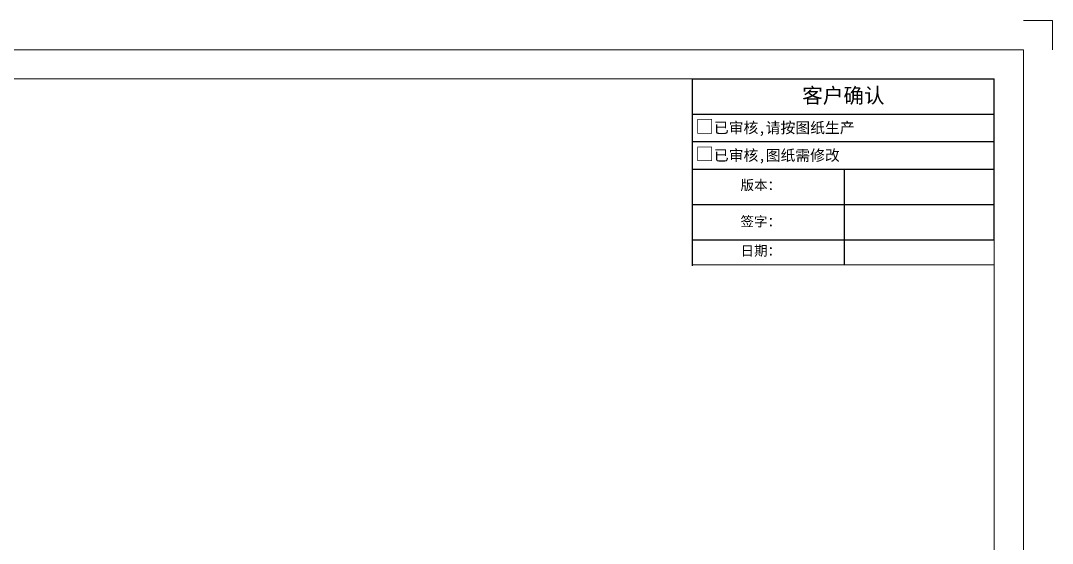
# Model space of a CAD drawing. Header units: millimetres. Extents: x 0 to 297, y 0 to 210.
# Drawn here: x 119.3 to 297, y 120 to 210 of the extents above; entities that cross this region are included whole.
import ezdxf

# ---------------------------------------------------------------- set-up
doc = ezdxf.new("R2010")
doc.units = ezdxf.units.MM
doc.layers.add('图框', color=7, linetype='Continuous')
doc.styles.add('样式 1', font='simsunb.ttf')

msp = doc.modelspace()

# ---------------------------------------------------------------- linework, layer by layer
at = {"layer": '图框', "lineweight": 9}
for p, q in [((292, 210), (297, 210)), ((292, 210), (297, 210)), ((292, 210), (297, 210)), ((292, 210), (297, 210)), ((292, 210), (297, 210)), ((292, 210), (297, 210)), ((292, 210), (297, 210)), ((292, 210), (297, 210)), ((297, 205), (297, 210)), ((297, 205), (297, 210)), ((297, 205), (297, 210)), ((297, 205), (297, 210)), ((297, 205), (297, 210)), ((297, 205), (297, 210)), ((297, 205), (297, 210)), ((297, 205), (297, 210)), ((5, 205), (292, 205)), ((292, 205), (292, 5)), ((10, 200), (287, 200)), ((282, 200), (287, 200)), ((287, 200), (287, 10)), ((287, 195), (287, 200)), ((235, 168), (287, 168))]:
    msp.add_line(p, q, dxfattribs=at)
at = {"layer": '图框', "ltscale": 0.04}
for p, q in [((235, 200), (261.16, 200)), ((235, 167.79), (235, 200)), ((249.86, 200), (268.54, 200)), ((261.16, 200), (287, 200)), ((268.54, 200), (287, 200)), ((287, 195.66), (287, 200)), ((287, 193.93), (287, 200)), ((287, 192.27), (287, 195.66)), ((235, 193.93), (287, 193.93)), ((287, 189.18), (287, 193.93)), ((287, 188.87), (287, 192.27)), ((235, 189.18), (287, 189.18)), ((287, 184.42), (287, 189.18)), ((287, 185.67), (287, 188.87)), ((287, 181.33), (287, 185.67)), ((235, 184.42), (287, 184.42)), ((287, 178.35), (287, 184.42)), ((287, 179.93), (287, 184.42)), ((287, 176.99), (287, 181.33)), ((235, 178.35), (287, 178.35)), ((287, 172.28), (287, 178.35)), ((235, 172.28), (287, 172.28))]:
    msp.add_line(p, q, dxfattribs=at)
at = {"layer": '图框'}
msp.add_line((261.16, 184.42), (261.16, 168), dxfattribs=at)
at = {"layer": '图框', "color": 0, "lineweight": 9}
msp.add_line((235, 172.28), (235, 168), dxfattribs=at)

# ---------------------------------------------------------------- texts
at = {"layer": '图框', "ltscale": 0.04, "width": 50.9067, "style": '样式 1'}
for s, insert, char_height, attachment_point in [('{\\fNSimSun|b0|i0|c134|p49;客户确认}', (261, 196.96), 2.6, 5), ('{\\fNSimSun|b0|i0|c0|p49;\\H1.281x;□\\fNSimSun|b0|i0|c134|p49;\\H0.8114x;已审核,请按图纸生产}', (235.55, 191.55), 1.8, 4), ('{\\fNSimSun|b0|i0|c0|p49;\\H1.281x;□\\fNSimSun|b0|i0|c134|p49;\\H0.8114x;已审核,图纸需修改}', (235.55, 186.8), 1.8, 4)]:
    msp.add_mtext(s, dxfattribs=dict(at, insert=insert, char_height=char_height, attachment_point=attachment_point))
at = {"layer": '图框', "lineweight": 9, "char_height": 1.7, "width": 13.624, "attachment_point": 1, "style": '样式 1'}
for s, insert in [('{\\fNSimSun|b0|i0|c134|p49;版本：}', (243.29, 182.55)), ('{\\fNSimSun|b0|i0|c134|p49;签字：}', (243.29, 176.29)), ('{\\fNSimSun|b0|i0|c134|p49;日期：}', (243.29, 171.26))]:
    msp.add_mtext(s, dxfattribs=dict(at, insert=insert))

doc.saveas('drawing.dxf')
